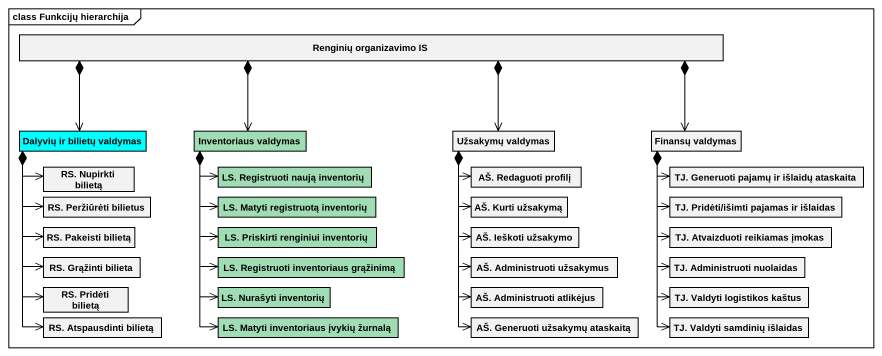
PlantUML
@startuml
mainframe class Funkcijų hierarchija
hide circle
hide empty members
class "Renginių organizavimo IS" as Renginių_organizavimo_IS
class "Dalyvių ir bilietų valdymas" as Dalyvių_ir_bilietų_valdymas #00FFFF
class "Inventoriaus valdymas" as Inventoriaus_valdymas #A0DCB4
class "Užsakymų valdymas" as Užsakymų_valdymas
class "Finansų valdymas" as Finansų_valdymas
class "RS. Nupirkti bilietą" as RS_Nupirkti_bilietą
class "LS. Registruoti naują inventorių" as LS_Registruoti_naują #A0DCB4
class "AŠ. Redaguoti profilį" as AŠ_Redaguoti_profilį
class "TJ. Generuoti pajamų ir išlaidų ataskaita" as TJ_Generuoti_pajamų_ir
class "RS. Pakeisti bilietą" as RS_Pakeisti_bilietą
class "RS. Peržiūrėti bilietus" as RS_Peržiūrėti_bilietus
class "LS. Matyti registruotą inventorių" as LS_Matyti_registruotą #A0DCB4
class "LS. Priskirti renginiui inventorių" as LS_Priskirti_renginiui #A0DCB4
class "AŠ. Kurti užsakymą" as AŠ_Kurti_užsakymą
class "AŠ. Ieškoti užsakymo" as AŠ_Ieškoti_užsakymo
class "TJ. Pridėti/išimti pajamas ir išlaidas" as TJ_Pridėti_išimti_pajamas
class "TJ. Atvaizduoti reikiamas įmokas" as TJ_Atvaizduoti_reikiamas
class "RS. Grąžinti bilieta" as RS_Grąžinti_bilieta
class "LS. Registruoti inventoriaus grąžinimą" as LS_Registruoti_inventoriaus #A0DCB4
class "AŠ. Administruoti užsakymus" as AŠ_Administruoti_užsakymus
class "TJ. Administruoti nuolaidas" as TJ_Administruoti_nuolaidas
class "RS. Pridėti bilietą" as RS_Pridėti_bilietą
class "LS. Nurašyti inventorių" as LS_Nurašyti_inventorių #A0DCB4
class "AŠ. Administruoti atlikėjus" as AŠ_Administruoti_atlikėjus
class "TJ. Valdyti logistikos kaštus" as TJ_Valdyti_logistikos_kaštus
class "RS. Atspausdinti bilietą" as RS_Atspausdinti_bilietą
class "LS. Matyti inventoriaus įvykių žurnalą" as LS_Matyti_inventoriaus #A0DCB4
class "AŠ. Generuoti užsakymų ataskaitą" as AŠ_Generuoti_užsakymų
class "TJ. Valdyti samdinių išlaidas" as TJ_Valdyti_samdinių_išlaidas
Renginių_organizavimo_IS *-left-> Dalyvių_ir_bilietų_valdymas
Renginių_organizavimo_IS *--> Inventoriaus_valdymas
Renginių_organizavimo_IS *--> Užsakymų_valdymas
Renginių_organizavimo_IS *-right-> Finansų_valdymas
Dalyvių_ir_bilietų_valdymas *--> RS_Nupirkti_bilietą
Dalyvių_ir_bilietų_valdymas *--> RS_Pakeisti_bilietą
Dalyvių_ir_bilietų_valdymas *--> RS_Peržiūrėti_bilietus
Dalyvių_ir_bilietų_valdymas *--> RS_Grąžinti_bilieta
Dalyvių_ir_bilietų_valdymas *--> RS_Pridėti_bilietą
Dalyvių_ir_bilietų_valdymas *--> RS_Atspausdinti_bilietą
Inventoriaus_valdymas *--> LS_Registruoti_naują
Inventoriaus_valdymas *--> LS_Matyti_registruotą
Inventoriaus_valdymas *--> LS_Priskirti_renginiui
Inventoriaus_valdymas *--> LS_Registruoti_inventoriaus
Inventoriaus_valdymas *--> LS_Nurašyti_inventorių
Inventoriaus_valdymas *--> LS_Matyti_inventoriaus
Užsakymų_valdymas *--> AŠ_Redaguoti_profilį
Užsakymų_valdymas *--> AŠ_Kurti_užsakymą
Užsakymų_valdymas *--> AŠ_Ieškoti_užsakymo
Užsakymų_valdymas *--> AŠ_Administruoti_užsakymus
Užsakymų_valdymas *--> AŠ_Administruoti_atlikėjus
Užsakymų_valdymas *--> AŠ_Generuoti_užsakymų
Finansų_valdymas *-right-> TJ_Generuoti_pajamų_ir
Finansų_valdymas *--> TJ_Pridėti_išimti_pajamas
Finansų_valdymas *--> TJ_Atvaizduoti_reikiamas
Finansų_valdymas *--> TJ_Administruoti_nuolaidas
Finansų_valdymas *--> TJ_Valdyti_logistikos_kaštus
Finansų_valdymas *--> TJ_Valdyti_samdinių_išlaidas
@enduml
